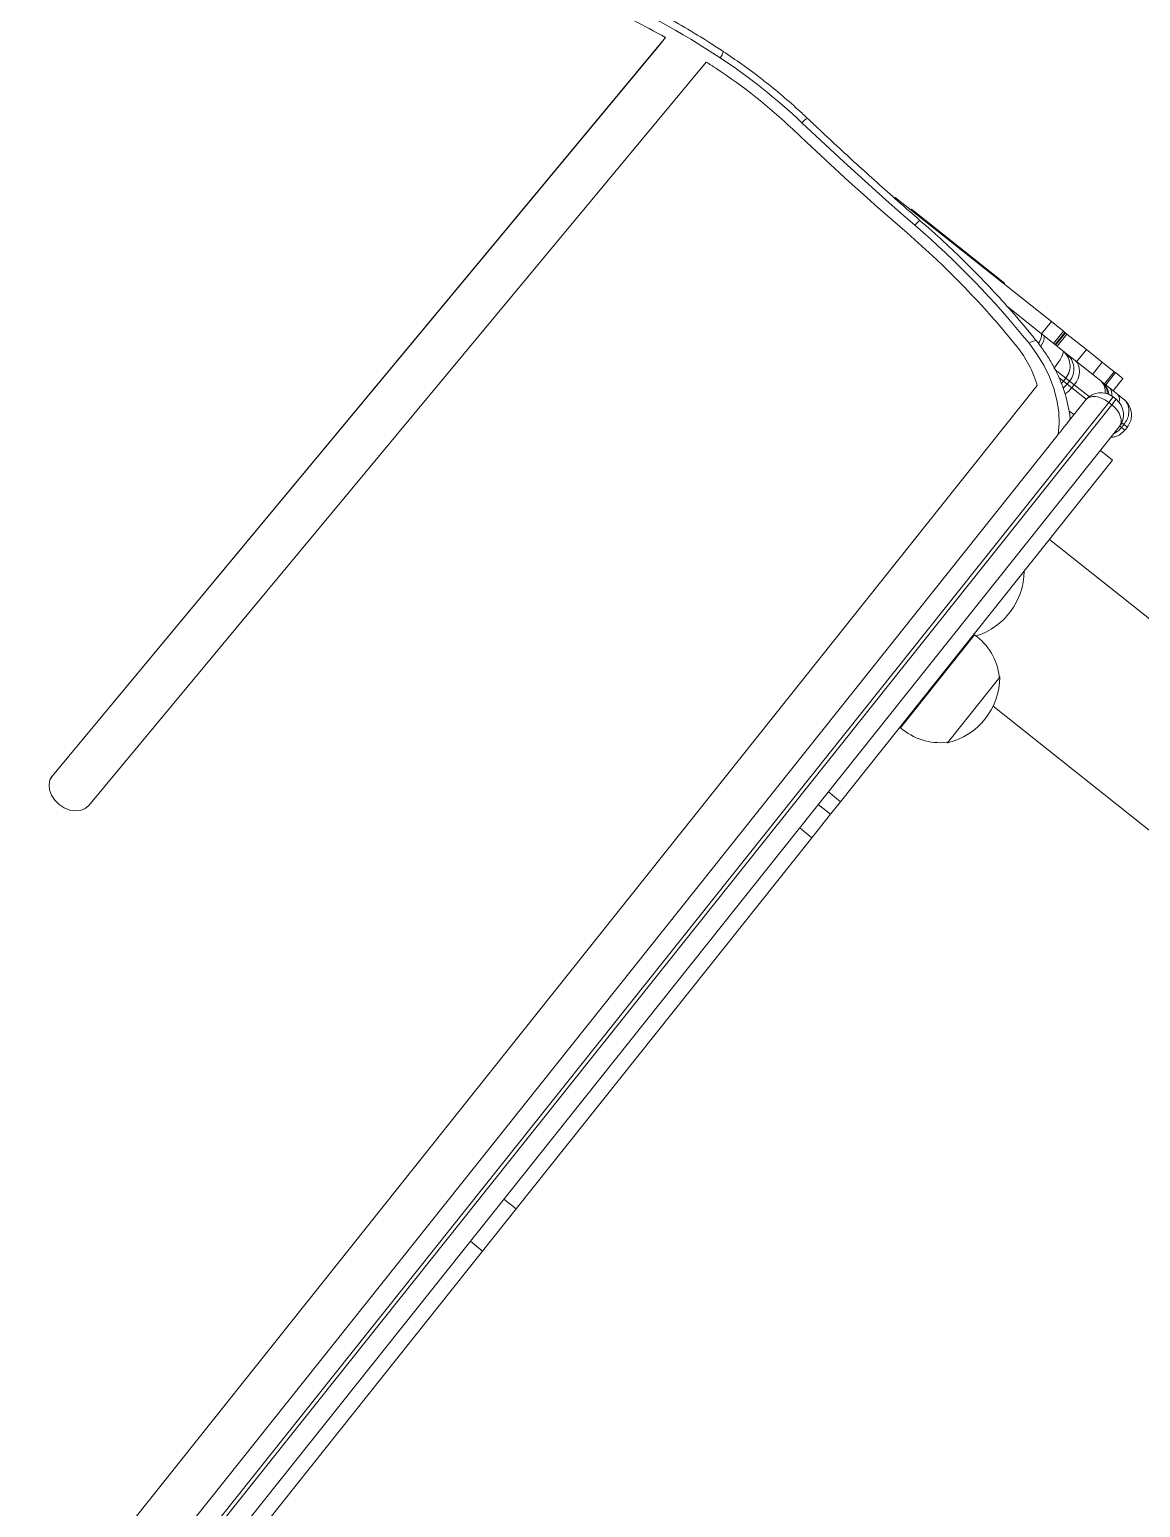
# Model space of a CAD drawing. Header units: millimetres. Extents: x -229914 to 856942, y -268655 to 87212.
# Drawn here: x -133057.6 to -132773.8, y 21580.3 to 21958 of the extents above; entities that cross this region are included whole.
import ezdxf

# ---------------------------------------------------------------- set-up
doc = ezdxf.new("R2010")
doc.units = ezdxf.units.MM

# ---------------------------------------------------------------- blocks, each defined once
blk = doc.blocks.new('Т912NEW')
at = {"color": 7, "linetype": 'Continuous', "lineweight": 15}
for p, q in [((4676.09, 3296.24), (4681.14, 3543.16)), ((4740.46, 3546.17), (4791.43, 3546.17)), ((4775.93, 3546.37), (4745.56, 3546.37)), ((4745.58, 3546.37), (4745.58, 3546.17)), ((4775.92, 3546.17), (4775.92, 3546.37)), ((4791.43, 3542.17), (4791.43, 3546.17)), ((4791.43, 3546.17), (4795.35, 3546.17)), ((4795.35, 3542.17), (4795.35, 3546.17)), ((4795.35, 3546.17), (4795.85, 3546.17)), ((4795.85, 3542.17), (4795.85, 3546.17)), ((4795.85, 3546.17), (4796.02, 3546.17)), ((4796.02, 3542.17), (4796.02, 3546.17)), ((4796.02, 3546.17), (4796.51, 3546.17)), ((4796.51, 3542.17), (4796.51, 3546.17)), ((4796.51, 3546.17), (4802.86, 3546.17)), ((4802.86, 3542.17), (4802.86, 3546.17)), ((4802.86, 3546.17), (4808.06, 3546.17)), ((4808.06, 3542.17), (4808.06, 3546.17)), ((4808.06, 3546.17), (4811.96, 3546.17)), ((4811.96, 3542.17), (4811.96, 3546.17)), ((4811.96, 3546.17), (4812.36, 3546.17)), ((4812.36, 3542.17), (4812.36, 3546.17)), ((4812.36, 3546.17), (4814.76, 3546.17)), ((4814.76, 3542.17), (4814.76, 3546.17)), ((4664.09, 3296.38), (4669.11, 3541.57)), ((4669.11, 3539), (4669.11, 3541.57)), ((4780.38, 3542.17), (4791.43, 3542.17)), ((4791.43, 3542.17), (4792.3, 3542.17)), ((4792.3, 3542.17), (4798.32, 3542.17)), ((4798.32, 3542.17), (4799.55, 3542.17)), ((4799.55, 3542.17), (4802.35, 3542.17)), ((4802.35, 3542.17), (4810.75, 3542.17)), ((4810.75, 3542.17), (4811.08, 3542.17)), ((4811.08, 3542.17), (4813.57, 3542.17)), ((4813.57, 3542.17), (4816.31, 3542.17)), ((4816.75, 3540.95), (4815.75, 3540.95)), ((4816.31, 3542.17), (4818.3, 3542.17)), ((4664.13, 3295.77), (4669.11, 3539)), ((4803.32, 3536.17), (4803.32, 3537.17)), ((4804.55, 3537.17), (4803.32, 3537.17)), ((4803.32, 3536.17), (4804.55, 3536.17)), ((4804.55, 3536.17), (4804.55, 3537.17)), ((4806.07, 3537.17), (4804.55, 3537.17)), ((4804.55, 3536.17), (4806.07, 3536.17)), ((4806.07, 3536.17), (4806.07, 3537.17)), ((4810.75, 3528.82), (4810.75, 3535.95)), ((4815.75, 3539.17), (4815.75, 3034.38)), ((4816.75, 3539.17), (4815.75, 3539.17)), ((4816.75, 3034.38), (4816.75, 3539.17)), ((4821.75, 3535.95), (4821.75, 3031.17)), ((4822.31, 3536.17), (4822.31, 3537.17)), ((4823.42, 3536.17), (4823.42, 3537.17)), ((4798.75, 3042.93), (4798.75, 3531.18)), ((4810.75, 3531.17), (4809.13, 3531.17)), ((4810.55, 3529.73), (4810.75, 3529.5)), ((4821.75, 3528.2), (4825.75, 3528.2)), ((4825.75, 3528.2), (4825.75, 3416.64)), ((4810.75, 3031.17), (4810.75, 3524.68)), ((5121.75, 3502.32), (4825.75, 3502.32)), ((4825.95, 3471.34), (4825.75, 3471.34)), ((4825.95, 3440.98), (4825.95, 3471.35)), ((4837.75, 3466.92), (4837.51, 3466.91)), ((4837.75, 3445.42), (4837.75, 3466.92)), ((4841.01, 3460.02), (5121.75, 3460.02)), ((4837.51, 3445.42), (4837.75, 3445.42)), ((4825.75, 3441), (4825.95, 3441)), ((4821.75, 3416.64), (4825.75, 3416.64)), ((4825.75, 3412.53), (4825.75, 3416.64)), ((4821.75, 3412.53), (4825.75, 3412.53)), ((4825.75, 3404.89), (4825.75, 3412.53)), ((4821.75, 3404.89), (4825.75, 3404.89)), ((4825.75, 3404.89), (4825.75, 3283.58)), ((4821.75, 3283.58), (4825.75, 3283.58)), ((4825.75, 3269.83), (4825.75, 3283.58)), ((4821.75, 3269.83), (4825.75, 3269.83)), ((4825.75, 3269.83), (4825.75, 3151.33))]:
    blk.add_line(p, q, dxfattribs=at)
at = {"color": 8, "linetype": 'Continuous', "lineweight": 15}
for p, q in [((4740.46, 3545.91), (4740.46, 3546.17)), ((4815.75, 3540.95), (4815.75, 3539.17)), ((4816.75, 3539.17), (4816.75, 3540.95)), ((4803.32, 3537.17), (4799.86, 3537.17)), ((4801.94, 3536.17), (4803.32, 3536.17)), ((4803.32, 3536.17), (4803.27, 3535.46)), ((4810.9, 3537.17), (4806.07, 3537.17)), ((4806.07, 3536.17), (4810.75, 3536.17)), ((4822.31, 3537.17), (4821.6, 3537.17)), ((4821.74, 3536.17), (4822.31, 3536.17)), ((4823.42, 3537.17), (4822.31, 3537.17)), ((4822.31, 3536.17), (4823.42, 3536.17)), ((4664.09, 3296.24), (4664.09, 3296.38))]:
    blk.add_line(p, q, dxfattribs=at)
at = {"color": 7, "linetype": 'Continuous', "lineweight": 15, "flags": 128}
for points in [[(4709.13, 3543.48), (4714.03, 3543.06), (4718.94, 3542.67), (4723.85, 3542.31), (4728.77, 3541.98), (4733.69, 3541.68), (4738.61, 3541.4), (4743.54, 3541.16), (4748.46, 3540.94)], [(4748.84, 3543.72), (4743.97, 3543.94), (4739.09, 3544.18), (4734.23, 3544.45), (4729.36, 3544.76), (4724.5, 3545.08), (4719.64, 3545.44), (4714.78, 3545.82), (4709.93, 3546.24)], [(4798.32, 3542.17), (4798.53, 3542.07), (4798.73, 3541.78), (4798.92, 3541.32), (4799.08, 3540.7), (4799.22, 3539.94), (4799.32, 3539.08), (4799.38, 3538.14), (4799.4, 3537.17)], [(4806.07, 3537.17), (4806, 3538.14), (4805.79, 3539.08), (4805.45, 3539.94), (4804.98, 3540.7), (4804.42, 3541.32), (4803.77, 3541.78), (4803.07, 3542.07), (4802.35, 3542.17)], [(4810.75, 3524.68), (4809.17, 3527.06), (4807.26, 3529.29), (4805.04, 3531.34), (4802.55, 3533.21), (4799.81, 3534.85), (4796.85, 3536.25), (4793.71, 3537.41), (4790.43, 3538.29)], [(4810.75, 3535.95), (4810.84, 3536.58), (4811.13, 3537.18), (4811.59, 3537.74), (4812.21, 3538.23), (4812.97, 3538.63), (4813.83, 3538.92), (4814.77, 3539.11), (4815.75, 3539.17)], [(4816.75, 3539.17), (4817.72, 3539.11), (4818.66, 3538.92), (4819.53, 3538.63), (4820.28, 3538.23), (4820.91, 3537.74), (4821.37, 3537.18), (4821.65, 3536.58), (4821.75, 3535.95)], [(4664.09, 3296.38), (4664.27, 3295.19), (4664.84, 3294.07), (4665.78, 3293.11), (4667.01, 3292.36), (4668.44, 3291.89), (4669.99, 3291.71), (4671.55, 3291.85), (4673.01, 3292.29), (4674.26, 3293.01), (4675.24, 3293.95), (4675.86, 3295.05), (4676.09, 3296.24)]]:
    blk.add_lwpolyline(points, dxfattribs=at)
at = {"color": 8, "linetype": 'Continuous', "lineweight": 15, "flags": 128}
for points in [[(4790.43, 3538.29), (4790.7, 3538.95), (4790.97, 3539.45), (4791.21, 3539.79), (4791.42, 3539.95), (4791.52, 3539.96)], [(4804.55, 3536.17), (4804.45, 3535.19), (4804.35, 3534.77)]]:
    blk.add_lwpolyline(points, dxfattribs=at)
at = {"color": 8, "linetype": 'Continuous', "lineweight": 15}
for centre, radius, start, end in [((4679.82, 3546.27), 3.43, 358.9236, 29.6979), ((4713.43, 3546.3), 3.51, 151.0578, 181.1209), ((4755.69, 3543.83), 6.85, 165.8589, 180.8998), ((4788.73, 3539.87), 3.54, 359.1835, 40.3257), ((4789.63, 3539.79), 3.57, 356.6371, 41.6489), ((4810.57, 3538.71), 3.46, 30.2493, 87.0032), ((4810.99, 3538.14), 4.03, 39.0997, 88.7108), ((4813.31, 3539.94), 2.24, 26.363, 83.541), ((4815.93, 3540.31), 1.9, 16.6768, 78.3594), ((4799.69, 3536.14), 6.38, 339.4774, 0.2544)]:
    blk.add_arc(centre, radius, start, end, dxfattribs=at)
at = {"color": 7, "linetype": 'Continuous', "lineweight": 15}
for centre, radius, start, end in [((4703.31, 3323.04), 224.06, 95.1349, 104.2354), ((4704.36, 3319.86), 224.51, 95.1836, 95.9348), ((4696.78, 3396.5), 150.31, 84.9832, 95.1643), ((4696.78, 3402.77), 141.25, 84.9861, 95.1622), ((4739.23, 3308.18), 235.74, 77.4555, 87.6631), ((4702.84, 3331.44), 212.82, 99.1207, 104.262), ((4739.22, 3314.4), 226.73, 77.4543, 87.6641), ((4798.32, 3537.17), 5, 359.9959, 90.001), ((4799.55, 3537.17), 5, 359.9959, 90.001), ((4815.75, 3535.95), 5, 90, 180), ((4811.08, 3537.17), 5, 46.593, 90.0026), ((4816.75, 3535.95), 5, 0, 90), ((4782.68, 3508.69), 27.63, 54.4533, 77.9071), ((5121.75, 3031.17), 471.15, 270, 90), ((4811.94, 3481.17), 17.5, 325.9565, 37.9), ((4826.75, 3456.16), 15.21, 44.9558, 93.0153), ((4823.94, 3456.17), 17.5, 322.1, 37.9), ((5121.75, 3031.17), 428.85, 270, 90), ((4826.75, 3456.17), 15.21, 266.9847, 315.0442)]:
    blk.add_arc(centre, radius, start, end, dxfattribs=at)
for points, knots in [([(4682.8, 3547.97), (4681.47, 3547.84), (4677.63, 3547.47), (4671.31, 3546.68), (4663.87, 3545.51), (4656.5, 3544.1), (4650.88, 3542.83), (4647.72, 3542.04), (4646.97, 3541.85)], [0, 0, 0, 0, 0.10937, 0.315903, 0.522455, 0.729013, 0.93558, 1, 1, 1, 1]), ([(4710.36, 3548), (4709.28, 3548.09), (4706.14, 3548.35), (4700.94, 3548.58), (4694.76, 3548.62), (4688.71, 3548.44), (4684.73, 3548.12), (4682.8, 3547.97)], [0, 0, 0, 0, 0.118794, 0.342371, 0.565967, 0.78957, 1, 1, 1, 1]), ([(4749.05, 3545.5), (4746.56, 3545.61), (4739.32, 3545.93), (4727.6, 3546.63), (4717.21, 3547.41), (4711.55, 3547.9), (4710.36, 3548)], [0, 0, 0, 0, 0.192884, 0.560022, 0.907846, 1, 1, 1, 1]), ([(4791.52, 3539.96), (4790.21, 3540.24), (4786.41, 3541.07), (4780.07, 3542.26), (4772.48, 3543.44), (4764.84, 3544.37), (4757.03, 3545.1), (4751.75, 3545.37), (4749.05, 3545.5)], [0, 0, 0, 0, 0.094913, 0.274139, 0.453369, 0.632599, 0.811827, 1, 1, 1, 1]), ([(4810.61, 3529.79), (4810.6, 3529.8), (4809.92, 3530.56), (4808.35, 3531.92), (4805.89, 3533.83), (4803.19, 3535.53), (4800.31, 3537.02), (4797.27, 3538.3), (4794.32, 3539.28), (4792.38, 3539.75), (4791.52, 3539.96)], [0, 0, 0, 0, 0.002682, 0.148404, 0.294834, 0.441837, 0.589261, 0.73697, 0.88485, 1, 1, 1, 1]), ([(4822.31, 3537.17), (4822.27, 3537.67), (4822.2, 3538.68), (4821.62, 3540.05), (4820.76, 3541.17), (4819.83, 3541.82), (4818.99, 3542.11), (4818.54, 3542.17), (4818.31, 3542.17), (4818.3, 3542.17)], [0, 0, 0, 0, 0.191392, 0.37872, 0.568745, 0.773717, 0.884311, 0.998152, 1, 1, 1, 1]), ([(4823.4, 3537.17), (4823.35, 3537.67), (4823.26, 3538.68), (4822.56, 3540.05), (4821.49, 3541.17), (4820.04, 3541.97), (4818.9, 3542.17), (4818.31, 3542.17), (4818.3, 3542.17)], [0, 0, 0, 0, 0.191937, 0.379515, 0.569457, 0.774251, 0.99814, 1, 1, 1, 1]), ([(4821.75, 3532.54), (4822.01, 3532.79), (4822.64, 3533.38), (4823.26, 3534.66), (4823.35, 3535.66), (4823.4, 3536.17)], [0, 0, 0, 0, 0.26769, 0.629695, 1, 1, 1, 1]), ([(4810.75, 3529.5), (4810.75, 3529.21), (4810.75, 3528.66), (4810.75, 3527.15), (4810.75, 3525.82), (4810.75, 3524.95), (4810.75, 3524.68)], [0, 0, 0, 0, 0.307518, 0.586381, 0.871867, 1, 1, 1, 1])]:
    blk.add_open_spline(points, degree=3, knots=knots, dxfattribs=at)
at = {"color": 8, "linetype": 'Continuous', "lineweight": 15}
blk.add_open_spline([(4821.75, 3533.75), (4821.89, 3534.05), (4822.23, 3534.79), (4822.28, 3535.65), (4822.31, 3536.17)], degree=3, knots=[0, 0, 0, 0, 0.402882, 1, 1, 1, 1], dxfattribs=at)

msp = doc.modelspace()

# ---------------------------------------------------------------- block references
at = {"rotation": 321.4676820499667}
msp.add_blockref('Т912NEW', (-138753.82306, 22094.20638), dxfattribs=at)

doc.saveas('drawing.dxf')
